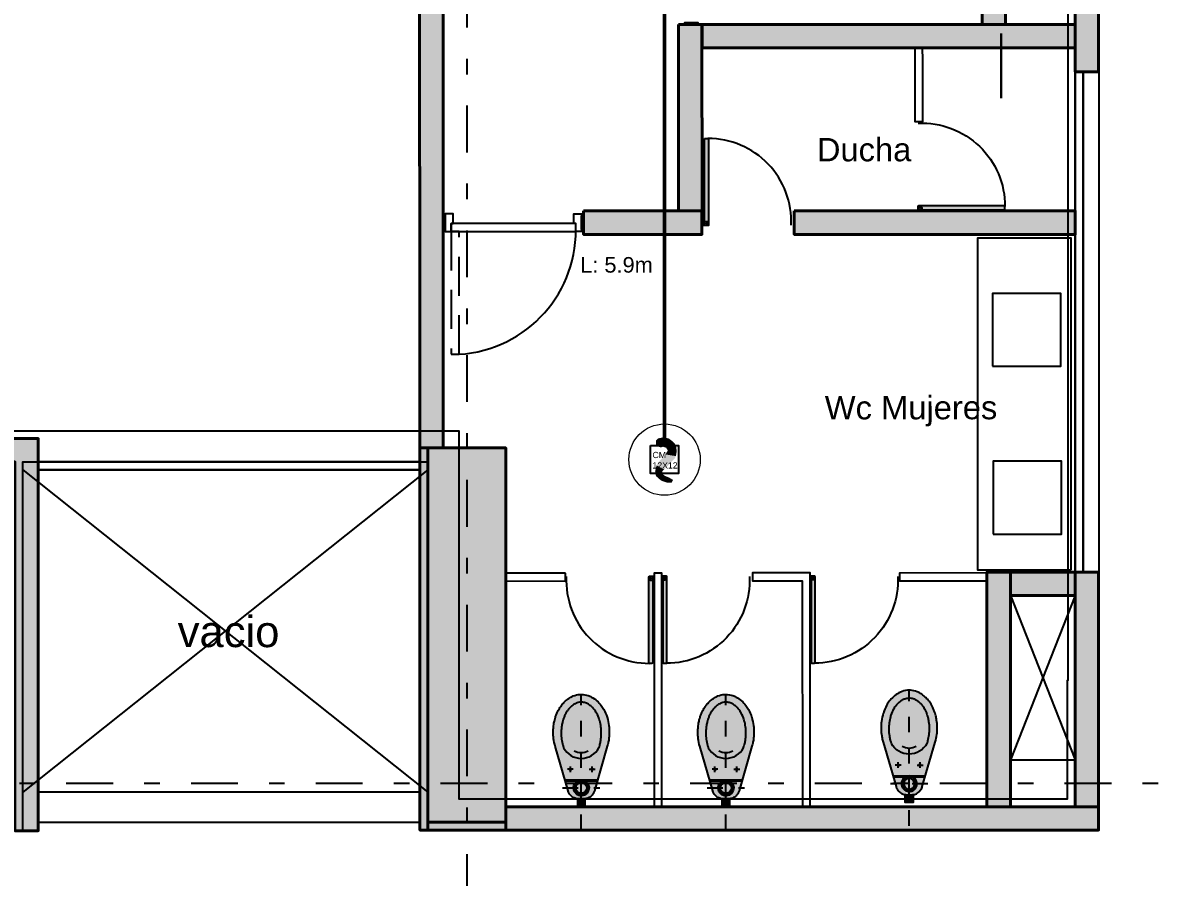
# Model space of a CAD drawing. Header units: millimetres. Extents: x 3781 to 4924, y 1639 to 1721.
# Drawn here: x 4792.36 to 4799.65, y 1649.9 to 1655.38 of the extents above; entities that cross this region are included whole.
import ezdxf

# ---------------------------------------------------------------- set-up
doc = ezdxf.new("R2010")
doc.units = ezdxf.units.MM
for name, pattern in [('CENTER', [0.7, 0.3, -0.2, 0, -0.2]), ('DASHED2', [9.524999999999995, 6.349999999999998, -3.174999999999998]), ('HIDDEN', [0.375, 0.25, -0.125])]:
    doc.linetypes.add(name, pattern=pattern)
for name, color, linetype in [('1amobla', 2, 'Continuous'), ('A-HATCH CONCRETO', 8, 'Continuous'), ('AMOBLAMIENTO', 1, 'Continuous'), ('AREA PARQUEO', 51, 'Continuous'), ('AS_GL DETECCION_PISO 2', 7, 'Continuous'), ('AS_GL DETECCION_PISO 6', 7, 'Continuous'), ('EJE-ESTRUCTURA', 1, 'CENTER'), ('F-2', 2, 'Continuous'), ('HACHTCOLUMNA', 250, 'Continuous'), ('MUEBLE', 1, 'Continuous'), ('PROYECCION', 1, 'DASHED2')]:
    doc.layers.add(name, color=color, linetype=linetype)
doc.layers.add('DIM-25', color=1, linetype='Continuous', plot=False)
for name, color, linetype, lineweight in [('Estructura', 6, 'Continuous', 40), ('Muro', 4, 'Continuous', 40), ('TEXTOS', 7, 'Continuous', 20), ('Vidrio', 2, 'Continuous', 30)]:
    doc.layers.add(name, color=color, linetype=linetype, lineweight=lineweight)
doc.styles.get("Standard").update_dxf_attribs({"font": 'arial.ttf'})

# ---------------------------------------------------------------- blocks, each defined once
blk = doc.blocks.new('PUERTA BAÑOS')
at = {"layer": 'AMOBLAMIENTO'}
h = blk.add_hatch(color=255, dxfattribs=at)
edge = h.paths.add_edge_path()
edge.add_line((-0.0074999999487773, 0.0024999998868225), (-0.0075031825107885, -0.6277996641574646))
edge.add_arc((-0.01250318248631676, -0.6277996643612159), 0.004999999975528264, -89.99999766574399, 2.3348184754468093e-06, ccw=False)
edge.add_line((-0.0125031822826145, -0.6327996643367442), (-0.0325031823012978, -0.6327996648610679))
edge.add_arc((-0.03250318250481996, -0.627799664827046), 0.005000000034021905, 180.0000023323223, 270.0000023321921, ccw=False)
edge.add_line((-0.0375031825388419, -0.6277996650305795), (-0.0374999998602448, -0.002500000990949047))
edge.add_arc((-0.03249999982656623, -0.002500000845348063), 0.005000000033678566, 90.00000166789118, 180.0000016684638, ccw=False)
edge.add_line((-0.0324999999721172, 0.0024999991883305), (-0.0074999999487773, 0.0024999998868225))
for p, q in [((1.137e-13, 9.095e-13), (-0.0050000000047135, -5.77529e-11)), ((1.7461161e-09, -0.0599999999967622), (1.137e-13, 9.095e-13)), ((-0.029999999795109, -0.0050000008186544), (-0.0299999993294478, -0.0200000007744166)), ((-0.0050000000047135, -5.77529e-11), (-0.0250000000233399, -6.984919e-10)), ((-0.024999999324848, -0.0250000006626579), (-0.0049999993062784, -0.0250000000801265)), ((-0.0049999993062784, -0.0250000000801265), (-0.0050000000047135, -5.77529e-11)), ((-0.0050000000047135, -5.77529e-11), (-0.0049999982584836, -0.0600000001127228)), ((-0.0049999982584836, -0.0600000001127228), (1.7461161e-09, -0.0599999999967622))]:
    blk.add_line(p, q, dxfattribs=at)
blk.add_lwpolyline([(-0.0074999999487773, 0.0024999998868225), (-0.0075031825107885, -0.6277996641574646, -0.4142135623759698), (-0.0125031822826145, -0.6327996643367442), (-0.0325031823012978, -0.6327996648610679, -0.4142135623724264), (-0.0375031825388419, -0.6277996650305795), (-0.0374999998602448, -0.002500000990949, -0.4142135623760223), (-0.0324999999721172, 0.0024999991883305)], format="xyb", close=True, dxfattribs=at)
blk.add_circle((-0.0224999996133875, -0.0125000005932634), 0.0025000000013434, dxfattribs=at)
at = {"layer": 'AMOBLAMIENTO', "ltscale": 0.1}
blk.add_arc((-0.034025017172155, -0.0259464447144637), 0.6068551286275402, 177.548312870002, 270.1436830651604, dxfattribs=at)
at = {"layer": 'AMOBLAMIENTO'}
for centre, radius, start, end in [((-0.0249999997905093, -0.0050000006435766), 0.0050000000026502, 90.00000155563731, 180.0000015586185), ((-0.0249999993247343, -0.020000000658456), 0.0050000000028146, 180.00000155562, 270.0000015556374)]:
    blk.add_arc(centre, radius, start, end, dxfattribs=at)
blk = doc.blocks.new('INODORO')
at = {"layer": 'AMOBLAMIENTO'}
h = blk.add_hatch(color=255, dxfattribs=at)
edge = h.paths.add_edge_path()
edge.add_line((0.167138879916763, 0.3874542567732533), (0.0841340761049431, 0.1014604439486232))
edge.add_arc((0.0166338178486854, 0.1199999999093961), 0.0700000000000085, 269.9999996867988, 344.64191253289164, ccw=False)
edge.add_line((0.0166338174658449, 0.0499999999087777), (-0.0166338174676777, 0.0500000000906038))
edge.add_arc((-0.016633817085733, 0.1200000000917498), 0.0699999999999481, 195.3580868407373, 269.99999968683017, ccw=False)
edge.add_line((-0.08413407554513701, 0.1014604448682803), (-0.1671388762304913, 0.3874542586008414))
edge.add_arc((0.1445241762276623, 0.4779091156929099), 0.3245241738887575, 179.9999996868257, 196.1844647994607, ccw=False)
edge.add_arc((0.1445241762258433, 0.4779091156929099), 0.3245241738885062, 162.8823672647612, 179.9999996868052, ccw=False)
edge.add_arc((0.0735606987828419, 0.4997642400489898), 0.2502714864526803, 143.3683697551233, 162.8823672647904, ccw=False)
edge.add_arc((0.0285611388035818, 0.5332224222456718), 0.1941964442831833, 119.1220158624026, 143.3683697551146, ccw=False)
edge.add_arc((2.9203875e-09, 0.5844902877188362), 0.1355097122808655, 89.99999968678691, 119.12201586236091, ccw=False)
edge.add_arc((2.9203875e-09, 0.5844902877179265), 0.1355097122805724, 60.877983511279126, 89.9999996868533, ccw=False)
edge.add_arc((-0.0285611335220324, 0.5332224225594473), 0.1941964442830499, 36.63162961851879, 60.87798351123172, ccw=False)
edge.add_arc((-0.0735606938687283, 0.4997642408529829), 0.2502714864527536, 17.117632108836688, 36.631629618503325, ccw=False)
edge.add_arc((-0.1445241715509269, 0.4779091172708834), 0.3245241738884838, -3.131308972115221e-07, 17.117632108913824, ccw=False)
edge.add_arc((-0.1445241715500174, 0.4779091172695189), 0.3245241738885833, 343.81552050504206, 359.9999996868814, ccw=False)
blk.add_hatch(color=255, dxfattribs=at).paths.add_polyline_path([(0.0249999999987267, 0.0500000000006367), (-0.0250000000005457, 0.0500000000020009), (-0.0250000000014552, 0), (0.0249999999996362, 4.547e-13)])
at = {"layer": 'AMOBLAMIENTO', "extrusion": (-1.5566525472e-06, -4.4737095447e-06, 0.9999999999887814)}
for p, q in [((-0.0512779855508256, 0.2400000002935485, 13.501742092681), (-0.0887220123605062, 0.2400000004986396, 13.50174203439367)), ((-0.0699999990584388, 0.2212779869937549, 13.50174197978049), (-0.069999998852893, 0.2587220138016164, 13.50174214729419)), ((0.0512779876389118, 0.2399999997337545, 13.50174225232502), (0.0887220144476828, 0.2399999995291182, 13.50174231061236)), ((0.0700000009418886, 0.2212779862279603, 13.50174219771184), (0.0700000011456155, 0.2587220130349124, 13.50174236522554)), ((0.1029590844498784, 0.169999999450738, 13.50174201961486), (-0.1029590831250857, 0.1700000005789661, 13.50174169907182)), ((-0.0237486835449659, 0.1640000001457338, 13.50174179553264), (-0.1013111289695416, 0.1640000005691036, 13.50174167479486)), ((0.1013111302281118, 0.1639999994617938, 13.50174199020731), (0.0237486848026833, 0.1639999998856183, 13.50174186946954))]:
    blk.add_line(p, q, dxfattribs=at)
at = {"layer": 'AMOBLAMIENTO', "extrusion": (-1.5566525472e-06, -4.4737095447e-06, 0.9999999999887814), "flags": 128}
for points, elevation in [([(0.1671388799180908, 0.3874542567674592), (0.0841340761063266, 0.1014604439433082, -0.0167011858539135), (0.0827460431519839, 0.0969962248799978, -0.0228064528630514), (0.0803759648998266, 0.0910701072474405, -0.0218209622997338), (0.0776118789034668, 0.0856244843505995, -0.0347514792471935), (0.0722630478320732, 0.0775101332194199, -0.0365712911506086), (0.065478668989913, 0.0698583952563556, -0.0439883392274098), (0.055953944524454, 0.0620868957062605, -0.0521847935260016), (0.0431115439781712, 0.0552008485319434, -0.0824963867723115), (0.0207382643283103, 0.0501204355199821, -0.0146682033006329), (0.016633817465493, 0.049999999907792), (-0.0166338174681699, 0.0500000000892362, -0.083908947042246), (-0.0396378349518565, 0.0538878592796746, -0.0986986279768356), (-0.0632296782828643, 0.0677618366508902, -0.0824963867874234), (-0.0776167863289649, 0.0856331925254456, -0.0521847935286534), (-0.0834107733392284, 0.0990038548847728, -0.0091466910465832), (-0.0841340755424673, 0.1014604448637169), (-0.1671388762315909, 0.3874542585969077, -0.0384382318810308), (-0.1773120912419022, 0.436227508481503, -0.0322098651645196), (-0.179999997662262, 0.4779091174592618, -0.0043562944650778), (-0.1799507307570857, 0.4835636869435682, -0.0347539822823099), (-0.1760397497963983, 0.5284532426546146, -0.0218184611944585), (-0.1704152023055578, 0.5561978587393114, -0.0137793666262375), (-0.1656243812009251, 0.573427761838207, -0.0090242503766358), (-0.1628101955625901, 0.5820115332269507, -0.0228039516042641), (-0.1543373170048916, 0.6031968815550527, -0.0218209623747577), (-0.1444549128022155, 0.6226666811719203, -0.0315147983743547), (-0.1272792173413599, 0.6490932225697252, -0.0032331399943346), (-0.1257677262995335, 0.6510988845571141, -0.0365712911242686), (-0.1069463219407443, 0.6723266531382831, -0.0439883392046276), (-0.0805225559546658, 0.693886688675776, -0.0220501206487333), (-0.0659486565789375, 0.7028695782688371, -0.0301025395815668), (-0.05125606195865599, 0.7099322979612929, -0.0824963867841922), (-0.0079446084483641, 0.7197669127161005, -0.0146663661885284), (3.6587572e-09, 0.719999999991422, -0.0839082790123927), (0.0445320610557226, 0.7124737941473592, -0.0433837691539921), (0.0659486637128932, 0.7028695775453342, -0.0550790149373282), (0.1007063471003309, 0.6781437026464371, -0.0508149280683712), (0.1272792238852709, 0.6490932211777436, -0.0315497034242814), (0.1444720595537028, 0.6226362692529773, -0.0521855455748661), (0.1651875980231962, 0.5748313444857477, -0.0014683863351956), (0.1656243869217695, 0.5734277600260388, -0.0425164554927479), (0.1773120686760742, 0.5195909348136257, -0.0322100287174995), (0.1800000023387562, 0.4779091154888416, -0.0043571310662072), (0.1799507165077342, 0.4722534601760911, -0.0347522301866887), (0.1760399391368104, 0.4273661615002933, -0.0218196117753596), (0.1704151328853481, 0.3996200761491883, -0.0097069137479181), (0.167138857705388, 0.3874541802362085)], 13.50184572046907), ([(2.10209143665e-05, 0.6700604028757108, 0.0146663662201114), (-0.0049980160714407, 0.6699131491592321, 0.0824963867754862), (-0.0323601810299641, 0.6637000962787579, 0.0447953269140428), (-0.0459570889083387, 0.6566657190582808, 0.0073747332536994), (-0.0496328151280998, 0.6542484947989952, 0.0439883391764525), (-0.0699262428530629, 0.6376904075384654, 0.0365712911168267), (-0.0843810639122695, 0.6213875009867291, 0.0188768098917693), (-0.0908717233557279, 0.6121897254497327, 0.015864262478818), (-0.0979042313401942, 0.6005909817039088, 0.0218209623995093), (-0.1063467931616888, 0.5839578847887129, 0.0228039516112901), (-0.11358519381172, 0.5658591904561657, 0.0179099563173766), (-0.1180962050232618, 0.5512265233249379, 0.0048944974453076), (-0.1195818378695009, 0.5454905562712559, 0.0218184611920648), (-0.124827357386251, 0.5196155991474912, 0.0347539822809637), (-0.1284747844892388, 0.477751068541692, 0.0043562944693063), (-0.1285207313875723, 0.4724775501558188, 0.0322098651650438), (-0.126013958070092, 0.4336047886186073, 0.0336196500379373), (-0.1180962058839448, 0.3937285768771058, 0.0103533777945605), (-0.1156160600690441, 0.3852294822167833, 0.0084883444845169), (-0.1133215334037229, 0.3783427035490652)], 13.50174109866126), ([(0.1133635720422624, 0.3783427023080597, 0.0009349440113181), (0.1136277496650072, 0.3790973919334771, 0.0179081190670982), (0.1181382446900456, 0.3937285755838043, 0.0048942608912736), (0.1196238084346395, 0.3994642646617991, 0.0218196117238312), (0.1248695692754063, 0.4253405920407407, 0.0347522301599872), (0.1285168065081305, 0.4672030177138213, 0.0043571310470062), (0.1285627710560046, 0.4724775487488305, 0.032210028726899), (0.1260559723300845, 0.5113505064617754, 0.0336194864654326), (0.1181382455515812, 0.5512265220270888, 0.0103527910675619), (0.1156582502073494, 0.5597251381185752, 0.0521855455776311), (0.0979609155770011, 0.6005650010045886, 0.0158991415559226), (0.0909137645516698, 0.6121897244565649, 0.0665105114334335), (0.0651759842235907, 0.6421578962907079, 0.0403733848146336), (0.0459991305885239, 0.6566657185562396, 0.0580937513201958), (0.0281543067209428, 0.6653056955411218, 0.0839082790044594), (2.10209143665e-05, 0.6700604028757108)], 13.50174109866127)]:
    blk.add_lwpolyline(points, format="xyb", dxfattribs=dict(at, elevation=elevation))
at = {"layer": 'AMOBLAMIENTO', "linetype": 'HIDDEN', "ltscale": 0.25, "extrusion": (-1.5566525472e-06, -4.4737095447e-06, 0.9999999999887814), "elevation": 13.50174109866126}
for points in [[(2.10175234599e-05, -0.1499395971131048), (2.10215969494e-05, 0.7200604028791215)], [(-0.1199789826137919, 0.1200604028850315), (0.1200210176653818, 0.1200604028813935)]]:
    blk.add_lwpolyline(points, dxfattribs=at)
at = {"layer": 'AMOBLAMIENTO', "extrusion": (-1.5566525472e-06, -4.4737095447e-06, 0.9999999999887814), "elevation": 13.50174109866127}
blk.add_lwpolyline([(0.0250210175254287, 0.0500604028859863), (-0.0249789824728811, 0.0500604028855315), (-0.0249789824750483, 6.04028866683e-05), (0.025021017524171, 6.04028866683e-05)], close=True, dxfattribs=at)
at = {"layer": 'AMOBLAMIENTO', "extrusion": (-1.556652547174008e-06, -4.473709544709044e-06, 0.9999999999887812)}
blk.add_ellipse((2.1245228e-09, 0.438210434820121, 13.50174305923893), major_axis=(0.1210894758802731, -0.0421337682255033), ratio=0.9999999999887806, start_param=3.962815268545562, end_param=6.131667520141916, dxfattribs=at)
at = {"layer": 'AMOBLAMIENTO', "extrusion": (-1.556652547168421e-06, -4.473709544710988e-06, 0.9999999999887813)}
blk.add_ellipse((2.1245228e-09, 0.438210434820121, 13.50174305923893), major_axis=(0.08626053019274069, -0.0300148395202315), ratio=0.9999999999887816, start_param=4.528682651413999, end_param=5.565800137270519, dxfattribs=at)
at = {"layer": 'AMOBLAMIENTO', "extrusion": (-1.556652547069511e-06, -4.473709544810609e-06, 0.9999999999887813)}
for centre in [(-0.0699999989565754, 0.2400000003976856, 13.50174206353734), (0.07000000104375201, 0.2399999996282531, 13.50174228146869)]:
    blk.add_ellipse(centre, major_axis=(0.0056667529156613, -0.0019717787378508), ratio=0.9999999999887814, dxfattribs=at)
at = {"layer": 'AMOBLAMIENTO', "extrusion": (-1.556652547155208e-06, -4.473709544715585e-06, 0.9999999999887815)}
blk.add_ellipse((3.881837e-10, 0.120000000015807, 13.50174163565786), major_axis=(0.0472229409644698, -0.0164314894835613), ratio=0.9999999999887814, dxfattribs=at)
at = {"layer": 'AMOBLAMIENTO', "extrusion": (-1.556652547174209e-06, -4.473709544708974e-06, 0.9999999999887813)}
blk.add_ellipse((3.881837e-10, 0.120000000015807, 13.50174163565786), major_axis=(0.0425006468680414, -0.014788340535414), ratio=0.9999999999887812, dxfattribs=at)
at = {"layer": 'AMOBLAMIENTO', "extrusion": (-1.556652547156365e-06, -4.473709544715183e-06, 0.9999999999887816)}
blk.add_ellipse((3.881837e-10, 0.120000000015807, 13.50174163565786), major_axis=(0.0330560586750786, -0.011502042638485), ratio=0.9999999999887814, dxfattribs=at)
blk = doc.blocks.new('Estructura cubierta')
at = {"layer": 'HACHTCOLUMNA'}
h = blk.add_hatch(color=256, dxfattribs=at)
h.paths.add_polyline_path([(1971.250369642019, -5904.924076078108), (1971.250369641373, -5903.424076081369), (1970.750369640326, -5903.424076081584), (1970.750369640971, -5904.924076078324)])
h.paths.add_polyline_path([(1977.352793372846, -5903.42383677709), (1978.852793369586, -5903.423836777736), (1978.852793369371, -5903.923836778784), (1977.352793372631, -5903.923836778138)])
h.paths.add_polyline_path([(1962.750369687844, -5904.924076074174), (1962.750369687198, -5903.424076077436), (1962.25036968615, -5903.42407607765), (1962.250369686796, -5904.924076074391)])
h.paths.add_polyline_path([(1978.248002289701, -5911.948834048708), (1978.247996607098, -5909.548834110516), (1978.747996608146, -5909.548834110731), (1978.748002290748, -5911.948834048923)])
h.paths.add_polyline_path([(1970.75036967931, -5909.548834110963), (1970.75036968014, -5911.948834048923), (1971.250369680024, -5911.94883405057), (1971.250369679076, -5909.548834110283)])
h.paths.add_polyline_path([(1962.250369689387, -5909.548834110965), (1962.250369690218, -5911.948834048923), (1962.750369690101, -5911.948834050571), (1962.750369689154, -5909.548834110284)])
h.paths.add_polyline_path([(1978.748002271606, -5859.123954560373), (1978.248002272304, -5859.123954558991), (1978.248002272253, -5857.623954558409), (1978.748002270857, -5857.623954559325)])
h.paths.add_polyline_path([(1971.250369663152, -5859.123954557263), (1970.75036966385, -5859.123954555884), (1970.7503696638, -5857.623954555302), (1971.250369662403, -5857.623954556215)])
at = {"layer": 'EJE-ESTRUCTURA'}
for p, q in [((1978.497996631386, -5855.354215785774), (1978.49799660527, -5914.914149221913)), ((1978.498002271553, -5855.354215786886), (1978.498002243985, -5914.91414900909)), ((1952.730821652453, -5911.698834052313), (1984.533174937007, -5911.698834045544))]:
    blk.add_line(p, q, dxfattribs=at)
at = {"layer": 'Estructura'}
blk.add_lwpolyline([(1978.248002289701, -5911.948834048708), (1978.247996607098, -5909.548834110516), (1978.747996608146, -5909.548834110731), (1978.748002290748, -5911.948834048923)], close=True, dxfattribs=at)
blk = doc.blocks.new('Caja metalica de 12')
at = {"layer": '1amobla', "linetype": 'Continuous', "ltscale": 0.3}
blk.add_lwpolyline([(-1069.691067340418, -2855.356517794578), (-1069.511067340418, -2855.356517794578), (-1069.511067340418, -2855.536517794578), (-1069.691067340418, -2855.536517794578), (-1069.691067340418, -2855.356517794578)], dxfattribs=at)
at = {"layer": '1amobla', "color": 7, "linetype": 'Continuous', "ltscale": 0.3, "insert": (-1069.678574188772, -2855.396843407825), "char_height": 0.04, "width": 0.07915712532667385, "attachment_point": 1}
blk.add_mtext('CM 12X12', dxfattribs=at)
blk = doc.blocks.new('AS_Initiator2')
at = {"color": 0, "linetype": 'Continuous', "lineweight": 15}
blk.add_circle((0, 0), 0.1524, dxfattribs=at)
for points in [[(-0.02700351161956787, 0.05580734939575196), (-0.03660474243164063, 0.0654085075378418), (-0.02700351161956787, 0.09061191101074219), (-0.03660474243164063, 0.08221067962646485)], [(-0.02700351161956787, 0.09061191101074219), (-0.005400687789916992, 0.09541249008178711), (-0.02700351161956787, 0.05580734939575196), (0.01740228080749512, 0.09061191101074219)], [(-0.02700351161956787, 0.05580734939575196), (0.01740228080749512, 0.09061191101074219), (-0.01620213603973389, 0.05220669708251954), (-0.006802491760253907, 0.05499112014770508)], [(-0.006802491760253907, 0.05499112014770508), (0.01740228080749512, 0.09061191101074219), (0.006600832557678223, 0.05100677032470703), (0.03060394592285156, 0.08101046218872071)], [(0.04380568370819092, 0.06780894241333008), (0.04860633544921875, 0.06060792846679688), (0.01380177383422852, 0.03900517730712891), (0.004200543022155762, 0.02220300521850586)], [(0.04860633544921875, 0.06060792846679688), (0.05220676975250244, 0.03660474243164063), (0.004200543022155762, 0.02220300521850586), (0.04860633544921875, 0.01500199127197266)], [(0.006600832557678223, 0.05100677032470703), (0.03060394592285156, 0.08101046218872071), (0.01380177383422852, 0.03900517730712891), (0.04380568370819092, 0.06780894241333008)], [(0.04380568370819092, 0.005400833129882813), (-0.001800253486633301, -0.04260553894042969), (-0.02700351161956787, -0.01260155639648438), (-0.03420445289611817, -0.0246031494140625)], [(0.04860633544921875, 0.01500199127197266), (0.04380568370819092, 0.005400833129882813), (0.004200543022155762, 0.02220300521850586), (-0.02700351161956787, -0.01260155639648438)], [(-0.001800253486633301, -0.04260553894042969), (-0.01020133953094482, -0.0498065528869629), (-0.03420445289611817, -0.0246031494140625), (-0.04020524940490723, -0.0498065528869629)], [(-0.01020133953094482, -0.0498065528869629), (-0.009001194763183595, -0.06180814590454102), (-0.04020524940490723, -0.0498065528869629), (-0.03660474243164063, -0.07020908660888672)], [(-0.009001194763183595, -0.06180814590454102), (0.003000398254394532, -0.07020908660888672), (-0.03660474243164063, -0.07020908660888672), (-0.01500191860198975, -0.08941169357299805)], [(0.003000398254394532, -0.07020908660888672), (0.01860242557525635, -0.07620988311767579), (-0.01500191860198975, -0.08941169357299805), (0.009001194763183595, -0.09781263427734375)], [(0.009001194763183595, -0.09781263427734375), (0.01860242557525635, -0.07620988311767579), (0.03060394592285156, -0.09781263427734375), (0.03660474243164063, -0.08701125869750977)]]:
    blk.add_solid(points, dxfattribs=at)

msp = doc.modelspace()

# ---------------------------------------------------------------- hatches: boundary and pattern name
at = {"layer": 'A-HATCH CONCRETO', "ltscale": 0.01}
h = msp.add_hatch(color=256, dxfattribs=at)
h.dxf.hatch_style = 1
h.paths.add_polyline_path([(4792.36025750296, 1656.264474373455), (4792.210232263777, 1656.264474373455), (4792.210051329663, 1657.726110567934), (4792.360076568846, 1657.726110567934)])
h.paths.add_polyline_path([(4792.210163681124, 1657.277382653931), (4792.210163681124, 1657.427407893113), (4791.576492336795, 1657.427407893113), (4791.576492336795, 1657.277382653931)])
h.paths.add_polyline_path([(4790.122532522735, 1657.277055521055), (4790.122532522735, 1657.427080760237), (4790.77649233587, 1657.427407893113), (4790.77649233587, 1657.277382653931)])
h.paths.add_polyline_path([(4788.758666080019, 1657.277319020959), (4788.758666080019, 1657.427344260142), (4789.322532522719, 1657.427671392997), (4789.322532522719, 1657.277646153814)])
h.paths.add_polyline_path([(4787.608743040935, 1656.264533625095), (4787.458717801753, 1656.264533625095), (4787.458669649133, 1657.277354298127), (4787.608694888316, 1657.277354298127)])
h.paths.add_polyline_path([(4787.458717801753, 1656.264533625095), (4792.36025750296, 1656.264474373455), (4792.360257507602, 1656.114470172002), (4787.458717806394, 1656.114529423527)])
h.paths.add_polyline_path([(4789.061892998431, 1656.264674240174), (4788.911867759249, 1656.264674240174), (4788.911819606628, 1657.277494913205), (4789.061844845812, 1657.277494913205)])
h.paths.add_polyline_path([(4790.711075250696, 1656.264574306814), (4790.561050011513, 1656.264574306814), (4790.560997892717, 1657.277355892535), (4790.7110231319, 1657.277355892535)])
h.paths.add_polyline_path([(4792.341525957945, 1658.628480194523), (4792.341539732225, 1658.628504525774), (4792.191490630359, 1658.628504525774), (4792.19147685608, 1658.628480194523)], flags=17)
h.paths.add_polyline_path([(4794.061089815345, 1658.778509475967), (4790.409582003326, 1658.778458445008), (4790.409581998685, 1658.628454243556), (4794.061089810702, 1658.628505274398)])
h.paths.add_polyline_path([(4790.409582874994, 1658.778496569508), (4790.409788992636, 1662.502248308514), (4790.559793194088, 1662.502248313154), (4790.559587076563, 1658.778496574149)])
h.paths.add_polyline_path([(4787.46082855809, 1659.727553216045), (4789.508713168469, 1659.727538901996), (4789.50871317311, 1659.577534700544), (4788.558713168468, 1659.577538901996), (4788.558713168468, 1658.777538901996), (4788.408713168468, 1658.778494660005), (4788.408713168468, 1659.577543963872), (4787.460828562731, 1659.577549014476)])
h.paths.add_polyline_path([(4795.281321580377, 1661.628365757656), (4790.559829522251, 1661.62845884448), (4790.55982951761, 1661.478454643027), (4795.281321575736, 1661.478361556087)])
h.paths.add_polyline_path([(4791.869389255469, 1661.62844316055), (4791.869752381815, 1662.659551717001), (4792.019756583267, 1662.659551721641), (4792.019393457038, 1661.628443165191)])
h.paths.add_polyline_path([(4788.308232844574, 1662.502427862934), (4788.308232844574, 1662.65242786038), (4790.559918966492, 1662.652244893911), (4790.559918966492, 1662.502244896466)])
h.paths.add_polyline_path([(4795.131321544968, 1661.628404353584), (4795.131683966732, 1668.152694975916), (4795.281688168185, 1668.152694980557), (4795.281325746537, 1661.628404358225)])
h.paths.add_polyline_path([(4796.484654876339, 1661.628385026081), (4799.059440618134, 1661.62844610972), (4799.059440622776, 1661.478441908268), (4796.48465488098, 1661.478380824512)])
h.paths.add_polyline_path([(4796.564703108467, 1661.478382504948), (4796.564816408476, 1658.678561495195), (4796.714865510342, 1658.678561495195), (4796.714752097194, 1661.478382820324)])
h.paths.add_polyline_path([(4797.617233454408, 1658.828625720341), (4798.660417403714, 1658.82864186162), (4798.660417403714, 1658.678592759754), (4797.617233454408, 1658.678576618476)])
h.paths.add_polyline_path([(4796.714785183221, 1657.519540050604), (4798.66042669234, 1657.519563881452), (4798.66042669234, 1657.369514779586), (4796.714785183221, 1657.369490948739)])
h.paths.add_polyline_path([(4796.564735744305, 1656.368783765859), (4796.565017081051, 1657.519540053939), (4796.715066182916, 1657.519540053939), (4796.714784846172, 1656.368783765859)])
h.paths.add_polyline_path([(4798.660420879478, 1656.26448303583), (4798.660459627235, 1655.368789080471), (4798.510410525369, 1655.368789080471), (4798.510371777611, 1656.26448303583)])
h.paths.add_polyline_path([(4798.660435516602, 1656.264483035716), (4799.10744278127, 1656.264489833702), (4799.10744278127, 1656.114440731836), (4798.660435516602, 1656.114433933851)])
h.paths.add_polyline_path([(4799.257491883091, 1656.264489833702), (4799.25751686786, 1655.064489833702), (4799.107467765994, 1655.064489833702), (4799.107442781225, 1656.264489833702)])
h.paths.add_polyline_path([(4796.714903604317, 1655.368783765674), (4799.10744278127, 1655.368790563667), (4799.10744278127, 1655.218741461801), (4796.714903604317, 1655.218734663809)])
h.paths.add_polyline_path([(4796.564735744305, 1655.368783765859), (4796.565014186677, 1654.172413839799), (4796.715063288543, 1654.172413839799), (4796.714784846172, 1655.368783765859)])
h.paths.add_polyline_path([(4795.955789585601, 1654.172285542422), (4796.714787944483, 1654.172423677855), (4796.714787944483, 1654.022374575989), (4795.955789585601, 1654.022236440557)])
h.paths.add_polyline_path([(4794.904886506521, 1656.264455027987), (4794.906309635299, 1652.652887706397), (4795.056358737165, 1652.652887706397), (4795.054935608387, 1656.264455027987)])
h.paths.add_polyline_path([(4795.055789597658, 1654.172254946349), (4795.055760007508, 1654.172323261626), (4795.055760007508, 1654.02227415976), (4795.055789597658, 1654.022205844484)], flags=17)
h.paths.add_polyline_path([(4797.305826397183, 1654.172342961066), (4799.107450457391, 1654.172423677857), (4799.107450457391, 1654.022374575991), (4797.305826397183, 1654.022293859201)])
h.paths.add_polyline_path([(4798.691572549634, 1651.85650886418), (4798.691597088599, 1650.352842777212), (4798.541547986733, 1650.352842777212), (4798.541523447768, 1651.85650886418)])
h.paths.add_polyline_path([(4798.691575565594, 1651.85651965094), (4799.107453960503, 1651.85655992703), (4799.107453960503, 1651.706510825164), (4798.691575565594, 1651.706470549075)])
h.paths.add_polyline_path([(4799.257499553632, 1651.856550706797), (4799.257524092598, 1650.352884619829), (4799.107474990732, 1650.352884619829), (4799.107450451767, 1651.856550706797)])
h.paths.add_polyline_path([(4795.456298769885, 1650.352861786884), (4799.257499552152, 1650.352884619829), (4799.257499552152, 1650.202835517962), (4795.456298769885, 1650.202812685017)])
h.paths.add_polyline_path([(4794.956363365203, 1650.202834794136), (4794.956298768673, 1650.252888523912), (4795.456266471638, 1650.25288852404), (4795.456331068168, 1650.202834794264)])
h.paths.add_polyline_path([(4794.956363365203, 1650.202834794136), (4794.906309635428, 1650.202770197606), (4794.906309635299, 1652.652855822565), (4794.956363365075, 1652.652920419095)])
h = msp.add_hatch(color=256, dxfattribs=at)
h.dxf.hatch_style = 1
h.paths.add_polyline_path([(4785.83409897043, 1652.712930474984), (4785.83409897043, 1652.562925935737), (4785.267641490315, 1652.562925936035), (4785.267641527847, 1650.198268491594), (4785.11759493326, 1650.198268491991), (4785.117594895729, 1652.712930474732)])
h.paths.add_polyline_path([(4788.386488247689, 1652.712930473926), (4788.386488247689, 1652.562925941764), (4787.958666118622, 1652.562925941764), (4787.958666117042, 1652.652888524068), (4787.458666117275, 1652.652888523387), (4787.45866611885, 1652.562925938965), (4787.034098970431, 1652.562925936932), (4787.034098970431, 1652.712930473926)])
h.paths.add_polyline_path([(4790.585645920522, 1652.712892745207), (4790.585645920522, 1652.562888208347), (4789.586488247693, 1652.562888206577), (4789.586488247693, 1652.712892744112)])
h.paths.add_polyline_path([(4791.785645920521, 1652.712892746207), (4791.785645920521, 1652.562888206508), (4792.310213107863, 1652.562888207308), (4792.310213118973, 1650.198268483957), (4792.46025971356, 1650.198268494253), (4792.46025970245, 1652.712892755904)])
h.paths.add_polyline_path([(4790.011035619105, 1650.350967163203), (4790.161082213546, 1650.350967162803), (4790.161075250696, 1652.56288820564), (4790.011075253234, 1652.562888209301), (4790.011075253283, 1652.564899939718), (4790.011035619105, 1650.350967163203), (4790.010989022709, 1650.350967163035)])
h.paths.add_polyline_path([(4785.267641526633, 1650.198268491759), (4792.310213118614, 1650.198268489166), (4792.310213118614, 1650.350967162369), (4785.267641526633, 1650.350967164962)])

# ---------------------------------------------------------------- linework, layer by layer
at = {"layer": '1amobla', "color": 7, "linetype": 'Continuous', "ltscale": 0.3, "true_color": 0xffffff}
for points in [[(4792.46025970245, 1652.712892755462), (4792.460259704116, 1652.562888902609), (4794.906344719284, 1652.563852776094), (4794.904886506521, 1656.264455027987), (4795.054935585088, 1656.264514154439), (4795.054935585088, 1654.172121589686)], [(4795.955789585601, 1654.172285542422), (4796.565014183537, 1654.172427332966), (4796.564735744305, 1655.368783765859)], [(4796.38471919314, 1652.66802613241), (4796.564719193139, 1652.66802613241), (4796.564719193139, 1652.48802613241), (4796.38471919314, 1652.48802613241), (4796.38471919314, 1652.66802613241)], [(4796.38471919314, 1652.66802613241), (4796.564719193139, 1652.66802613241), (4796.564719193139, 1652.48802613241), (4796.38471919314, 1652.48802613241), (4796.38471919314, 1652.66802613241)], [(4796.384757902604, 1652.668052730005), (4796.564757902604, 1652.668052730005), (4796.564757902604, 1652.488052730004), (4796.384757902604, 1652.488052730004), (4796.384757902604, 1652.668052730005)], [(4796.384757902604, 1652.668052730005), (4796.564757902604, 1652.668052730005), (4796.564757902604, 1652.488052730004), (4796.384757902604, 1652.488052730004), (4796.384757902604, 1652.668052730005)], [(4796.384757902603, 1652.668051782614), (4796.564757902604, 1652.668051782614), (4796.564757902604, 1652.488051782614), (4796.384757902603, 1652.488051782614), (4796.384757902603, 1652.668051782614)], [(4796.384757902603, 1652.668051782614), (4796.564757902604, 1652.668051782614), (4796.564757902604, 1652.488051782614), (4796.384757902603, 1652.488051782614), (4796.384757902603, 1652.668051782614)], [(4796.384757902604, 1652.668051782653), (4796.564757902604, 1652.668051782653), (4796.564757902604, 1652.488051782653), (4796.384757902604, 1652.488051782653), (4796.384757902604, 1652.668051782653)]]:
    msp.add_lwpolyline(points, dxfattribs=at)
at = {"layer": 'AMOBLAMIENTO'}
for points in [[(4798.078959051493, 1655.218738639065), (4798.079950494218, 1654.74624219099), (4798.130019274638, 1654.746236581523), (4798.130019274647, 1655.138380789068), (4798.130019274647, 1655.138380789068), (4798.129022320706, 1655.218738639087)], [(4799.081631297257, 1651.871958001289), (4799.081631302239, 1653.996813144213), (4798.481631302844, 1653.996813144421), (4798.481631296348, 1651.871958001031)], [(4798.576906913855, 1653.176861219478), (4799.014729055889, 1653.176861219899), (4799.014729056504, 1653.643911472382), (4798.576906913771, 1653.643911472659)], [(4798.582038848328, 1652.101029151138), (4799.019860990478, 1652.101029151327), (4799.019860991091, 1652.568079403809), (4798.582038848941, 1652.568079403854)], [(4795.839103939456, 1651.850846256089), (4795.456294947498, 1651.849853471449), (4795.456289338033, 1651.799784691029), (4795.456292055695, 1651.799784691019), (4795.456292055695, 1651.799784691019), (4795.839103939478, 1651.800782986877)], [(4796.458287042785, 1650.352864040828), (4796.457298136568, 1651.850776996572), (4796.407229356148, 1651.850782606038), (4796.407229355937, 1651.800782599239), (4796.407211556721, 1651.800776996038), (4796.408223773572, 1650.352864040806)], [(4797.408365365462, 1650.352885368262), (4797.407382452749, 1651.851436695299), (4797.03953876413, 1651.851440231143), (4797.039538763918, 1651.801440224344), (4797.357295872902, 1651.801436694765), (4797.358302096249, 1650.35288536824)], [(4798.541523939282, 1651.851421489251), (4797.981318390721, 1651.850429797316), (4797.981312781254, 1651.800361016896), (4798.373456988799, 1651.800361016887), (4798.373456988799, 1651.800361016887), (4798.541523939304, 1651.801358220038)]]:
    msp.add_lwpolyline(points, close=True, dxfattribs=at)
at = {"layer": 'AREA PARQUEO', "color": 2}
msp.add_lwpolyline([(4782.518396730242, 1704.65880998754), (4767.665106091846, 1704.658808984667), (4767.665247396581, 1650.202831540581), (4782.518395464029, 1650.202831449412), (4782.518396511367, 1652.562889688224), (4785.117737116244, 1652.562887992261), (4785.117736119576, 1650.202831553673), (4792.360401408576, 1650.202946878348), (4792.360401398128, 1652.5628889015), (4794.956440452484, 1652.562888930338), (4794.956440476829, 1650.202889204933), (4799.257641251628, 1650.202836210195), (4799.257641251425, 1650.963225169627), (4799.261792597249, 1650.963230047541), (4799.259230803365, 1704.652891379703), (4785.117592860621, 1704.652891280973), (4785.1175970059, 1702.981938578347), (4782.518396511367, 1702.981932050972), (4782.518396730242, 1704.65880998754)], dxfattribs=at)
msp.add_lwpolyline([(4782.318396704137, 1704.458809974037), (4767.865106610815, 1704.458808998172), (4767.865246877614, 1650.402831539353), (4782.518395552785, 1650.402831361884), (4782.518396600122, 1652.76288972996), (4785.317737200705, 1652.76288786177), (4785.317736204039, 1650.402834738291), (4792.160401407691, 1650.402943693782), (4792.160401397243, 1652.762888899278), (4795.156440450422, 1652.76288893256), (4795.156440474766, 1650.402886740765), (4799.057641251575, 1650.402838674394), (4799.057641251371, 1651.162990303675), (4799.061783065259, 1651.16299517039), (4799.059240624521, 1704.502760738334), (4785.267597854583, 1704.502886532522), (4785.267601721446, 1702.782064970733), (4782.318396485261, 1702.781931548711)], close=True, dxfattribs=at)
at = {"layer": 'AS_GL DETECCION_PISO 2', "color": 5, "linetype": 'Continuous', "lineweight": 50}
msp.add_line((4796.474757902605, 1656.279418224928), (4796.474757902605, 1652.668052730005), dxfattribs=at)
at = {"layer": 'DIM-25'}
msp.add_arc((4795.110173510844, 1654.048235474169), 0.796100983729898, 273.3863493415418, 3.132009702840369, dxfattribs=at)
at = {"layer": 'F-2'}
for points in [[(4796.689743140163, 1655.366414476923), (4796.689743141322, 1655.379090532932), (4796.602598264491, 1655.37909053336), (4796.602598263449, 1655.366414477817)], [(4795.119169866561, 1654.091731775356), (4795.119169867, 1654.153524539121), (4795.068465642499, 1654.153524539448), (4795.068465642547, 1654.04102754932), (4795.106493810574, 1654.041027549802), (4795.106493811483, 1654.091731775467), (4795.119169866561, 1654.091731775356)], [(4795.892409304144, 1654.091731776465), (4795.892409303186, 1654.153524540579), (4795.943113529083, 1654.153524540136), (4795.943113528667, 1654.041027551055), (4795.905085360175, 1654.041027551154), (4795.905085360153, 1654.091731776354), (4795.892409304144, 1654.091731776465)], [(4795.055789585602, 1654.05370360707), (4795.068465641612, 1654.053703605911), (4795.068465642039, 1654.140848482741), (4795.055789586496, 1654.140848483783)], [(4795.955789585601, 1654.05370360707), (4795.943113528661, 1654.053703607064), (4795.943113528856, 1654.140848483778), (4795.955789585563, 1654.140848483783)]]:
    msp.add_lwpolyline(points, dxfattribs=at)
for points in [[(4795.106493811483, 1654.091731775467), (4795.106493810574, 1654.041027549802), (4795.905085360175, 1654.041027549096), (4795.905085360153, 1654.091731774295)], [(4794.90630963539, 1650.252888523931), (4794.90630963539, 1650.445775226714), (4792.460259712892, 1650.445775224218), (4792.460259712892, 1650.252888521434)]]:
    msp.add_lwpolyline(points, close=True, dxfattribs=at)
at = {"layer": 'MUEBLE', "color": 1, "linetype": 'HIDDEN'}
msp.add_lwpolyline([(4795.157198036472, 1654.04102755013), (4795.106493810574, 1654.041027549876), (4795.106493811272, 1653.253524539507), (4795.157198035773, 1653.253524539063)], close=True, dxfattribs=at)
at = {"layer": 'Muro'}
for points in [[(4794.904886506521, 1656.264455027987), (4794.906309635299, 1652.652887706397), (4795.056358737165, 1652.652887706397), (4795.054935608387, 1656.264455027987)], [(4798.660420879478, 1656.26448303583), (4798.660459627235, 1655.368789080471), (4798.510410525369, 1655.368789080471), (4798.510371777611, 1656.26448303583)], [(4799.257491883091, 1656.264489833702), (4799.25751642008, 1655.064489833702), (4799.107467318214, 1655.064489833702), (4799.107442781225, 1656.264489833702)], [(4796.564735744305, 1655.368783765859), (4796.565014186677, 1654.172413839799), (4796.715063288543, 1654.172413839799), (4796.714784846172, 1655.368783765859)], [(4796.714903604317, 1655.368783765674), (4799.10744278127, 1655.368790563667), (4799.10744278127, 1655.218741461801), (4796.714903604317, 1655.218734663809)], [(4795.955789585601, 1654.172285542422), (4796.714787944483, 1654.172423677855), (4796.714787944483, 1654.022374575989), (4795.955789585601, 1654.022236440557)], [(4797.305826397183, 1654.172342961066), (4799.107450457391, 1654.172423677857), (4799.107450457391, 1654.022374575991), (4797.305826397183, 1654.022293859201)], [(4791.785645920521, 1652.712892746207), (4791.785645920521, 1652.562888206508), (4792.310213107863, 1652.562888206866), (4792.310213118973, 1650.198268483515), (4792.46025971356, 1650.198268493811), (4792.46025970245, 1652.712892755462)], [(4794.956363365203, 1650.202834794136), (4794.906309635428, 1650.202770197606), (4794.906309635299, 1652.652855822565), (4794.956363365075, 1652.652920419095)], [(4798.691572549634, 1651.85650886418), (4798.691597088599, 1650.352842777212), (4798.541547986733, 1650.352842777212), (4798.541523447768, 1651.85650886418)], [(4798.691575565594, 1651.85651965094), (4799.107453960503, 1651.85655992703), (4799.107453960503, 1651.706510825164), (4798.691575565594, 1651.706470549075)], [(4799.257499553632, 1651.856550706797), (4799.257524092598, 1650.352884619829), (4799.107474990732, 1650.352884619829), (4799.107450451767, 1651.856550706797)], [(4795.456298769885, 1650.352861786884), (4799.257499552152, 1650.352884619829), (4799.257499552152, 1650.202835517962), (4795.456298769885, 1650.202812685017)], [(4794.956363365203, 1650.202834794136), (4794.956298768673, 1650.252888523912), (4795.456266471638, 1650.25288852404), (4795.456331068168, 1650.202834794264)]]:
    msp.add_lwpolyline(points, close=True, dxfattribs=at)
at = {"layer": 'PROYECCION'}
for p, q in [((4792.360259703139, 1652.512888206979), (4794.956298768846, 1650.445775226727)), ((4794.956298748885, 1652.512888265163), (4792.360259708004, 1650.445775223776)), ((4798.691588072748, 1651.706472567879), (4799.107450214704, 1650.652894553158)), ((4799.107453960503, 1651.706510825164), (4798.691597086638, 1650.652888523026))]:
    msp.add_line(p, q, dxfattribs=at)
msp.add_lwpolyline([(4798.691588072748, 1651.706472567879), (4798.691557026519, 1650.652882492896), (4799.107450214704, 1650.652894553158), (4799.107481260933, 1651.706484628141)], close=True, dxfattribs=at)
at = {"layer": 'Vidrio'}
msp.add_line((4798.631715711388, 1655.310604999911), (4798.631715711388, 1654.896127730231), dxfattribs=at)
for points in [[(4799.107460305154, 1651.856550706436), (4799.157460306365, 1651.856550707158), (4799.157431874572, 1655.064489833598), (4799.107431875689, 1655.064489833807)], [(4794.906309635667, 1652.512888265161), (4794.906309634945, 1652.562888266371), (4792.460259703327, 1652.562888206304), (4792.460259703118, 1652.512888207421)]]:
    msp.add_lwpolyline(points, close=True, dxfattribs=at)

# ---------------------------------------------------------------- block references
at = {"layer": '1amobla', "color": 7, "linetype": 'Continuous', "true_color": 0xffffff}
msp.add_blockref('Caja metalica de 12', (5866.075825243021, 4508.024569577231), dxfattribs=at)
at = {"layer": 'AMOBLAMIENTO', "linetype": 'HIDDEN', "ltscale": 0.0003, "yscale": 0.8784798838123716, "zscale": 0.8784798838123716}
for p, xscale, rotation in [((4798.101248423374, 1654.172381690927), -0.8784798838123716, 89.9996933002926), ((4796.724466717478, 1654.081002335898), 0.8784798838123716, 180.0003066997074), ((4796.40722934608, 1651.82763343636), 0.8784798838123716, 0.0003066997075476458), ((4796.457313440707, 1651.828147477989), -0.8784798838123716, 359.9996933002926), ((4797.407457890658, 1651.829131868159), -0.8784798838123716, 359.9996933002926)]:
    msp.add_blockref('PUERTA BAÑOS', p, dxfattribs=dict(at, xscale=xscale, rotation=rotation))
at = {"layer": 'AMOBLAMIENTO', "extrusion": (0, 0, -1), "zscale": -1, "rotation": 1.636247562310831e-05}
msp.add_blockref('INODORO', (-4798.042916248584, 1650.379894505167, 13.5017404277563), dxfattribs=at)
at = {"layer": 'AMOBLAMIENTO', "extrusion": (0, 0, -1), "xscale": -1, "zscale": -1, "rotation": 359.9999836375246}
for p in [(-4795.940798546974, 1650.352801640533, 13.5017404277563), (-4796.868052513842, 1650.352801640533, 13.5017404277563)]:
    msp.add_blockref('INODORO', p, dxfattribs=at)
at = {"layer": 'AS_GL DETECCION_PISO 6', "color": 131, "linetype": 'Continuous', "xscale": 1.5, "yscale": 1.5, "zscale": 1.5}
msp.add_blockref('AS_Initiator2', (4796.474719193139, 1652.57802613241), dxfattribs=at)
at = {"layer": 'Muro'}
msp.add_blockref('Estructura cubierta', (2816.708296437966, 7562.201722231335), dxfattribs=at)

# ---------------------------------------------------------------- texts
at = {"layer": 'TEXTOS'}
for s, height, rotation, p in [('Ducha', 0.15, 0.06685865453028599, (4797.451217152261, 1654.490148553316)), ('L: 5.9m', 0.1, 359.9331414428377, (4795.933693232036, 1653.777114079395)), ('Wc Mujeres', 0.15, 0.06685865453028599, (4797.501975454111, 1652.835680464214)), ('vacio', 0.2, 359.9331414428377, (4793.353684601638, 1651.376399680118))]:
    msp.add_text(s, height=height, rotation=rotation, dxfattribs=at).set_placement(p)

doc.saveas('drawing.dxf')
